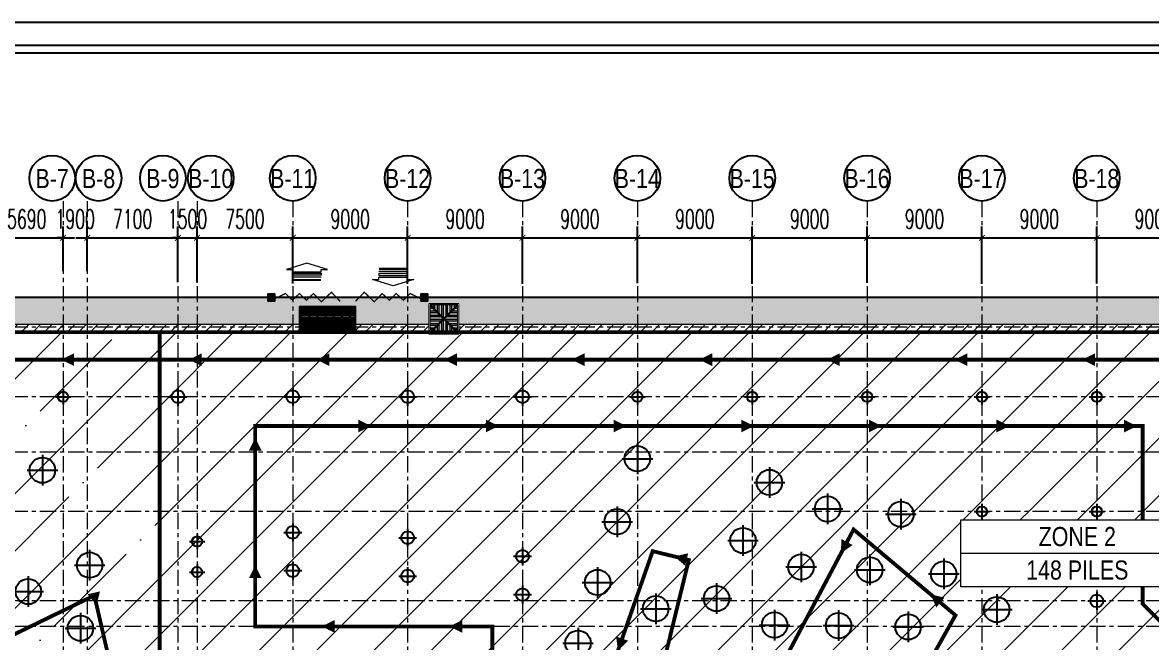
# Model space of a CAD drawing. Header units: millimetres. Extents: x -376071 to 28028791, y -269234 to 29325.
# Drawn here: x -34174 to 54275, y -19253 to 29325 of the extents above; entities that cross this region are included whole.
import ezdxf
from ezdxf.enums import TextEntityAlignment as Align

# ---------------------------------------------------------------- set-up
doc = ezdxf.new("R2010")
doc.units = ezdxf.units.MM
doc.header["$LTSCALE"] = 100
doc.set_wipeout_variables(frame=1)
for name, pattern in [('AUR_Centre', [22.5, 15, -2.5, 2.5, -2.5]), ('AUR_Grid Line', [22.225, 12.7, -3.175, 3.175, -3.175]), ('HIDDEN', [0.375, 0.25, -0.125])]:
    doc.linetypes.add(name, pattern=pattern)
doc.layers.add('0 T KY HIEU', color=255, linetype='Continuous', lineweight=9)
doc.layers.add('01. TEXT NOI DUNG', color=7, linetype='Continuous')
doc.styles.add('Arial 0.8', font='arial_0.ttf', dxfattribs={"width": 0.8, "height": 250})
doc.styles.add('DIM', font='vnsimli.shx', dxfattribs={"width": 0.6})
doc.linetypes.add('FENCELINE2', pattern='A,0.25,-0.1,[132,ltypeshp.shx,S=0.1,R=0,X=-0.1,Y=0],-0.1,1', length=1.45)
doc.dimstyles.new('1-100 (x6)', dxfattribs={"dimscale": 600, "dimtxt": 2.5, "dimasz": 0.75, "dimexe": 1.5, "dimexo": 1, "dimgap": 1.2, "dimtad": 1, "dimtoh": 1, "dimdec": 0, "dimzin": 0, "dimdsep": 46, "dimtxsty": 'DIM', "dimblk": 'ARCHTICK', "dimcen": 0.09, "dimdle": 1.5, "dimclrd": 8, "dimclre": 8, "dimclrt": 7, "dimadec": 0, "dimazin": 0, "dimtfac": 1, "dimtdec": 0, "dimtix": 1, "dimtofl": 0, "dimtmove": 0, "dimatfit": 3, "dimfxl": 6, "dimfxlon": 1, "dimtolj": 1, "dimtzin": 0, "dimarcsym": 0})
pattern_1 = [(90, (0, 0), (-375, 6e-14), []), (90, (-132.6, 132.6), (-375, 6e-14), [])]
pattern_2 = [(90, (0, 0), (-375, 6e-14), []), (90, (-132.6, 132.6), (-375, 6e-14), [])]
pattern_3 = [(0, (0, 0), (1e-13, 375), []), (0, (132.6, 132.6), (1e-13, 375), [])]

# ---------------------------------------------------------------- blocks, each defined once
blk = doc.blocks.new('_ArchTick')
at = {"color": 0, "linetype": 'ByBlock', "const_width": 0.15}
blk.add_lwpolyline([(-0.5, -0.5), (0.5, 0.5)], dxfattribs=at)
blk = doc.blocks.new('*D117')
at = {"color": 8, "lineweight": -2, "transparency": 16777216}
for p, q in [((48413, 96328), (48413, 99830)), ((54103, 96328), (54103, 99830)), ((47513, 98930), (55003, 98930))]:
    blk.add_line(p, q, dxfattribs=at)
at = {"layer": 'Defpoints', "color": 0, "lineweight": 0, "transparency": 16777216}
for p in [(54103, 98930), (48413, 95728), (54103, 95728)]:
    blk.add_point(p, dxfattribs=at)
at = {"color": 8, "lineweight": -2, "transparency": 16777216, "xscale": 450, "yscale": 450, "zscale": 450, "rotation": 180}
blk.add_blockref('_ArchTick', (48413, 98930), dxfattribs=at)
at = {"color": 8, "lineweight": -2, "transparency": 16777216, "xscale": 450, "yscale": 450, "zscale": 450}
blk.add_blockref('_ArchTick', (54103, 98930), dxfattribs=at)
at = {"color": 7, "transparency": 16777216, "insert": (51258, 100400), "char_height": 1500, "attachment_point": 5, "style": 'DIM'}
blk.add_mtext('\\A1;5690', dxfattribs=at)
blk = doc.blocks.new('*D118')
at = {"color": 8, "lineweight": -2, "transparency": 16777216}
for p, q in [((54103, 96328), (54103, 99830)), ((56003, 96328), (56003, 99830)), ((54103, 98930), (53653, 98930)), ((56003, 98930), (56453, 98930))]:
    blk.add_line(p, q, dxfattribs=at)
at = {"layer": 'Defpoints', "color": 0, "lineweight": 0, "transparency": 16777216}
for p in [(56003, 98930), (54103, 95728), (56003, 95728)]:
    blk.add_point(p, dxfattribs=at)
at = {"color": 8, "lineweight": -2, "transparency": 16777216, "xscale": 450, "yscale": 450, "zscale": 450}
blk.add_blockref('_ArchTick', (54103, 98930), dxfattribs=at)
at = {"color": 8, "lineweight": -2, "transparency": 16777216, "xscale": 450, "yscale": 450, "zscale": 450, "rotation": 180}
blk.add_blockref('_ArchTick', (56003, 98930), dxfattribs=at)
at = {"color": 7, "transparency": 16777216, "insert": (55053, 100400), "char_height": 1500, "attachment_point": 5, "style": 'DIM'}
blk.add_mtext('\\A1;1900', dxfattribs=at)
blk = doc.blocks.new('*D119')
at = {"color": 8, "lineweight": -2, "transparency": 16777216}
for p, q in [((56003, 96328), (56003, 99830)), ((63103, 95454), (63103, 99830)), ((55103, 98930), (64003, 98930))]:
    blk.add_line(p, q, dxfattribs=at)
at = {"layer": 'Defpoints', "color": 0, "lineweight": 0, "transparency": 16777216}
for p in [(63103, 98930), (56003, 95728), (63103, 94854)]:
    blk.add_point(p, dxfattribs=at)
at = {"color": 8, "lineweight": -2, "transparency": 16777216, "xscale": 450, "yscale": 450, "zscale": 450, "rotation": 180}
blk.add_blockref('_ArchTick', (56003, 98930), dxfattribs=at)
at = {"color": 8, "lineweight": -2, "transparency": 16777216, "xscale": 450, "yscale": 450, "zscale": 450}
blk.add_blockref('_ArchTick', (63103, 98930), dxfattribs=at)
at = {"color": 7, "transparency": 16777216, "insert": (59553, 100400), "char_height": 1500, "attachment_point": 5, "style": 'DIM'}
blk.add_mtext('\\A1;7100', dxfattribs=at)
blk = doc.blocks.new('*D120')
at = {"color": 8, "lineweight": -2, "transparency": 16777216}
for p, q in [((63103, 95454), (63103, 99830)), ((64604, 95418), (64604, 99830)), ((63103, 98930), (62653, 98930)), ((64604, 98930), (65054, 98930))]:
    blk.add_line(p, q, dxfattribs=at)
at = {"layer": 'Defpoints', "color": 0, "lineweight": 0, "transparency": 16777216}
for p in [(64604, 98930), (63103, 94854), (64604, 94818)]:
    blk.add_point(p, dxfattribs=at)
at = {"color": 8, "lineweight": -2, "transparency": 16777216, "xscale": 450, "yscale": 450, "zscale": 450}
blk.add_blockref('_ArchTick', (63103, 98930), dxfattribs=at)
at = {"color": 8, "lineweight": -2, "transparency": 16777216, "xscale": 450, "yscale": 450, "zscale": 450, "rotation": 180}
blk.add_blockref('_ArchTick', (64604, 98930), dxfattribs=at)
at = {"color": 7, "transparency": 16777216, "insert": (63853, 100400), "char_height": 1500, "attachment_point": 5, "style": 'DIM'}
blk.add_mtext('\\A1;1500', dxfattribs=at)
blk = doc.blocks.new('*D121')
at = {"color": 8, "lineweight": -2, "transparency": 16777216}
for p, q in [((64604, 95418), (64604, 99830)), ((72103, 95345), (72103, 99830)), ((63704, 98930), (73003, 98930))]:
    blk.add_line(p, q, dxfattribs=at)
at = {"layer": 'Defpoints', "color": 0, "lineweight": 0, "transparency": 16777216}
for p in [(72103, 98930), (64604, 94818), (72103, 94745)]:
    blk.add_point(p, dxfattribs=at)
at = {"color": 8, "lineweight": -2, "transparency": 16777216, "xscale": 450, "yscale": 450, "zscale": 450, "rotation": 180}
blk.add_blockref('_ArchTick', (64604, 98930), dxfattribs=at)
at = {"color": 8, "lineweight": -2, "transparency": 16777216, "xscale": 450, "yscale": 450, "zscale": 450}
blk.add_blockref('_ArchTick', (72103, 98930), dxfattribs=at)
at = {"color": 7, "transparency": 16777216, "insert": (68353, 100400), "char_height": 1500, "attachment_point": 5, "style": 'DIM'}
blk.add_mtext('\\A1;7500', dxfattribs=at)
blk = doc.blocks.new('*D122')
at = {"color": 8, "lineweight": -2, "transparency": 16777216}
for p, q in [((72103, 95345), (72103, 99830)), ((81103, 95330), (81103, 99830)), ((71203, 98930), (82003, 98930))]:
    blk.add_line(p, q, dxfattribs=at)
at = {"layer": 'Defpoints', "color": 0, "lineweight": 0, "transparency": 16777216}
for p in [(81103, 98930), (72103, 94745), (81103, 94012)]:
    blk.add_point(p, dxfattribs=at)
at = {"color": 8, "lineweight": -2, "transparency": 16777216, "xscale": 450, "yscale": 450, "zscale": 450, "rotation": 180}
blk.add_blockref('_ArchTick', (72103, 98930), dxfattribs=at)
at = {"color": 8, "lineweight": -2, "transparency": 16777216, "xscale": 450, "yscale": 450, "zscale": 450}
blk.add_blockref('_ArchTick', (81103, 98930), dxfattribs=at)
at = {"color": 7, "transparency": 16777216, "insert": (76603, 100400), "char_height": 1500, "attachment_point": 5, "style": 'DIM'}
blk.add_mtext('\\A1;9000', dxfattribs=at)
blk = doc.blocks.new('*D123')
at = {"color": 8, "lineweight": -2, "transparency": 16777216}
for p, q in [((81103, 95330), (81103, 99830)), ((90103, 95330), (90103, 99830)), ((80203, 98930), (91003, 98930))]:
    blk.add_line(p, q, dxfattribs=at)
at = {"layer": 'Defpoints', "color": 0, "lineweight": 0, "transparency": 16777216}
for p in [(90103, 98930), (81103, 94012), (90103, 94451)]:
    blk.add_point(p, dxfattribs=at)
at = {"color": 8, "lineweight": -2, "transparency": 16777216, "xscale": 450, "yscale": 450, "zscale": 450, "rotation": 180}
blk.add_blockref('_ArchTick', (81103, 98930), dxfattribs=at)
at = {"color": 8, "lineweight": -2, "transparency": 16777216, "xscale": 450, "yscale": 450, "zscale": 450}
blk.add_blockref('_ArchTick', (90103, 98930), dxfattribs=at)
at = {"color": 7, "transparency": 16777216, "insert": (85603, 100400), "char_height": 1500, "attachment_point": 5, "style": 'DIM'}
blk.add_mtext('\\A1;9000', dxfattribs=at)
blk = doc.blocks.new('*D124')
at = {"color": 8, "lineweight": -2, "transparency": 16777216}
for p, q in [((90103, 95330), (90103, 99830)), ((99103, 95380), (99103, 99830)), ((89203, 98930), (100003, 98930))]:
    blk.add_line(p, q, dxfattribs=at)
at = {"layer": 'Defpoints', "color": 0, "lineweight": 0, "transparency": 16777216}
for p in [(99103, 98930), (99103, 94780), (90103, 94451)]:
    blk.add_point(p, dxfattribs=at)
at = {"color": 8, "lineweight": -2, "transparency": 16777216, "xscale": 450, "yscale": 450, "zscale": 450, "rotation": 180}
blk.add_blockref('_ArchTick', (90103, 98930), dxfattribs=at)
at = {"color": 8, "lineweight": -2, "transparency": 16777216, "xscale": 450, "yscale": 450, "zscale": 450}
blk.add_blockref('_ArchTick', (99103, 98930), dxfattribs=at)
at = {"color": 7, "transparency": 16777216, "insert": (94603, 100400), "char_height": 1500, "attachment_point": 5, "style": 'DIM'}
blk.add_mtext('\\A1;9000', dxfattribs=at)
blk = doc.blocks.new('*D125')
at = {"color": 8, "lineweight": -2, "transparency": 16777216}
for p, q in [((99103, 95380), (99103, 99830)), ((108103, 95330), (108103, 99830)), ((98203, 98930), (109003, 98930))]:
    blk.add_line(p, q, dxfattribs=at)
at = {"layer": 'Defpoints', "color": 0, "lineweight": 0, "transparency": 16777216}
for p in [(108103, 98930), (99103, 94780), (108103, 94706)]:
    blk.add_point(p, dxfattribs=at)
at = {"color": 8, "lineweight": -2, "transparency": 16777216, "xscale": 450, "yscale": 450, "zscale": 450, "rotation": 180}
blk.add_blockref('_ArchTick', (99103, 98930), dxfattribs=at)
at = {"color": 8, "lineweight": -2, "transparency": 16777216, "xscale": 450, "yscale": 450, "zscale": 450}
blk.add_blockref('_ArchTick', (108103, 98930), dxfattribs=at)
at = {"color": 7, "transparency": 16777216, "insert": (103603, 100400), "char_height": 1500, "attachment_point": 5, "style": 'DIM'}
blk.add_mtext('\\A1;9000', dxfattribs=at)
blk = doc.blocks.new('*D126')
at = {"color": 8, "lineweight": -2, "transparency": 16777216}
for p, q in [((108103, 95330), (108103, 99830)), ((117103, 95416), (117103, 99830)), ((107203, 98930), (118003, 98930))]:
    blk.add_line(p, q, dxfattribs=at)
at = {"layer": 'Defpoints', "color": 0, "lineweight": 0, "transparency": 16777216}
for p in [(117103, 98930), (108103, 94706), (117103, 94816)]:
    blk.add_point(p, dxfattribs=at)
at = {"color": 8, "lineweight": -2, "transparency": 16777216, "xscale": 450, "yscale": 450, "zscale": 450, "rotation": 180}
blk.add_blockref('_ArchTick', (108103, 98930), dxfattribs=at)
at = {"color": 8, "lineweight": -2, "transparency": 16777216, "xscale": 450, "yscale": 450, "zscale": 450}
blk.add_blockref('_ArchTick', (117103, 98930), dxfattribs=at)
at = {"color": 7, "transparency": 16777216, "insert": (112603, 100400), "char_height": 1500, "attachment_point": 5, "style": 'DIM'}
blk.add_mtext('\\A1;9000', dxfattribs=at)
blk = doc.blocks.new('*D127')
at = {"color": 8, "lineweight": -2, "transparency": 16777216}
for p, q in [((117103, 95416), (117103, 99830)), ((126103, 95330), (126103, 99830)), ((116203, 98930), (127003, 98930))]:
    blk.add_line(p, q, dxfattribs=at)
at = {"layer": 'Defpoints', "color": 0, "lineweight": 0, "transparency": 16777216}
for p in [(126103, 98930), (117103, 94816), (126103, 94706)]:
    blk.add_point(p, dxfattribs=at)
at = {"color": 8, "lineweight": -2, "transparency": 16777216, "xscale": 450, "yscale": 450, "zscale": 450, "rotation": 180}
blk.add_blockref('_ArchTick', (117103, 98930), dxfattribs=at)
at = {"color": 8, "lineweight": -2, "transparency": 16777216, "xscale": 450, "yscale": 450, "zscale": 450}
blk.add_blockref('_ArchTick', (126103, 98930), dxfattribs=at)
at = {"color": 7, "transparency": 16777216, "insert": (121603, 100400), "char_height": 1500, "attachment_point": 5, "style": 'DIM'}
blk.add_mtext('\\A1;9000', dxfattribs=at)
blk = doc.blocks.new('*D128')
at = {"color": 8, "lineweight": -2, "transparency": 16777216}
for p, q in [((126103, 95330), (126103, 99830)), ((135103, 95343), (135103, 99830)), ((125203, 98930), (136003, 98930))]:
    blk.add_line(p, q, dxfattribs=at)
at = {"layer": 'Defpoints', "color": 0, "lineweight": 0, "transparency": 16777216}
for p in [(135103, 98930), (126103, 94706), (135103, 94743)]:
    blk.add_point(p, dxfattribs=at)
at = {"color": 8, "lineweight": -2, "transparency": 16777216, "xscale": 450, "yscale": 450, "zscale": 450, "rotation": 180}
blk.add_blockref('_ArchTick', (126103, 98930), dxfattribs=at)
at = {"color": 8, "lineweight": -2, "transparency": 16777216, "xscale": 450, "yscale": 450, "zscale": 450}
blk.add_blockref('_ArchTick', (135103, 98930), dxfattribs=at)
at = {"color": 7, "transparency": 16777216, "insert": (130603, 100400), "char_height": 1500, "attachment_point": 5, "style": 'DIM'}
blk.add_mtext('\\A1;9000', dxfattribs=at)
blk = doc.blocks.new('*D129')
at = {"color": 8, "lineweight": -2, "transparency": 16777216}
for p, q in [((135103, 95343), (135103, 99830)), ((144103, 95781), (144103, 99830)), ((134203, 98930), (145003, 98930))]:
    blk.add_line(p, q, dxfattribs=at)
at = {"layer": 'Defpoints', "color": 0, "lineweight": 0, "transparency": 16777216}
for p in [(144103, 98930), (135103, 94743), (144103, 95181)]:
    blk.add_point(p, dxfattribs=at)
at = {"color": 8, "lineweight": -2, "transparency": 16777216, "xscale": 450, "yscale": 450, "zscale": 450, "rotation": 180}
blk.add_blockref('_ArchTick', (135103, 98930), dxfattribs=at)
at = {"color": 8, "lineweight": -2, "transparency": 16777216, "xscale": 450, "yscale": 450, "zscale": 450}
blk.add_blockref('_ArchTick', (144103, 98930), dxfattribs=at)
at = {"color": 7, "transparency": 16777216, "insert": (139603, 100400), "char_height": 1500, "attachment_point": 5, "style": 'DIM'}
blk.add_mtext('\\A1;9000', dxfattribs=at)
blk = doc.blocks.new('Pile Round for 02 - MacroMonitored - Ø1000-545971-PILING LAYOUT PLAN')
at = {"color": 1}
for p, q in [((0, 700), (0, -700)), ((-700, 0), (700, 0))]:
    blk.add_line(p, q, dxfattribs=at)
at = {"color": 7}
blk.add_circle((0, 0), 500, dxfattribs=at)
blk.add_circle((0, 0), 500, dxfattribs=at)
blk.add_circle((0, 0), 500, dxfattribs=at)
blk = doc.blocks.new('Pile Round for 02 - MacroMonitored - Ø2000-545968-PILING LAYOUT PLAN')
at = {"color": 1}
for p, q in [((0, 1200), (0, -1200)), ((-1200, 0), (1200, 0))]:
    blk.add_line(p, q, dxfattribs=at)
at = {"color": 7}
blk.add_circle((0, 0), 1000, dxfattribs=at)
blk.add_circle((0, 0), 1000, dxfattribs=at)
blk.add_circle((0, 0), 1000, dxfattribs=at)
blk = doc.blocks.new('d800')
at = {"color": 1}
for p, q in [((-600, 0), (600, 0)), ((0, 600), (0, -600))]:
    blk.add_line(p, q, dxfattribs=at)
at = {"color": 7}
blk.add_circle((0, 0), 400, dxfattribs=at)
blk = doc.blocks.new('MB COC')
for p in [(54103, 86475), (99103, 86475), (108103, 86475), (117103, 86475), (126103, 86475), (135103, 86475), (126103, 77475), (135103, 77475), (64602, 75139), (64602, 72739)]:
    blk.add_blockref('d800', p)
at = {"lineweight": 9}
for name, p in [('Pile Round for 02 - MacroMonitored - Ø1000-545971-PILING LAYOUT PLAN', (63103, 86475)), ('Pile Round for 02 - MacroMonitored - Ø1000-545971-PILING LAYOUT PLAN', (72103, 86475)), ('Pile Round for 02 - MacroMonitored - Ø1000-545971-PILING LAYOUT PLAN', (81103, 86475)), ('Pile Round for 02 - MacroMonitored - Ø1000-545971-PILING LAYOUT PLAN', (90103, 86475)), ('Pile Round for 02 - MacroMonitored - Ø2000-545968-PILING LAYOUT PLAN', (99103, 81620)), ('Pile Round for 02 - MacroMonitored - Ø2000-545968-PILING LAYOUT PLAN', (52487, 80719)), ('Pile Round for 02 - MacroMonitored - Ø2000-545968-PILING LAYOUT PLAN', (109456, 79758)), ('Pile Round for 02 - MacroMonitored - Ø2000-545968-PILING LAYOUT PLAN', (114005, 77683)), ('Pile Round for 02 - MacroMonitored - Ø2000-545968-PILING LAYOUT PLAN', (97522, 76682)), ('Pile Round for 02 - MacroMonitored - Ø2000-545968-PILING LAYOUT PLAN', (119750, 77269)), ('Pile Round for 02 - MacroMonitored - Ø1000-545971-PILING LAYOUT PLAN', (72103, 75848)), ('Pile Round for 02 - MacroMonitored - Ø1000-545971-PILING LAYOUT PLAN', (81103, 75428)), ('Pile Round for 02 - MacroMonitored - Ø2000-545968-PILING LAYOUT PLAN', (107380, 75209)), ('Pile Round for 02 - MacroMonitored - Ø2000-545968-PILING LAYOUT PLAN', (56188, 73283)), ('Pile Round for 02 - MacroMonitored - Ø1000-545971-PILING LAYOUT PLAN', (90103, 73972)), ('Pile Round for 02 - MacroMonitored - Ø2000-545968-PILING LAYOUT PLAN', (111929, 73134)), ('Pile Round for 02 - MacroMonitored - Ø1000-545971-PILING LAYOUT PLAN', (72103, 72848)), ('Pile Round for 02 - MacroMonitored - Ø2000-545968-PILING LAYOUT PLAN', (117309, 72906)), ('Pile Round for 02 - MacroMonitored - Ø2000-545968-PILING LAYOUT PLAN', (123109, 72589)), ('Pile Round for 02 - MacroMonitored - Ø1000-545971-PILING LAYOUT PLAN', (81103, 72428)), ('Pile Round for 02 - MacroMonitored - Ø2000-545968-PILING LAYOUT PLAN', (95987, 71923)), ('Pile Round for 02 - MacroMonitored - Ø2000-545968-PILING LAYOUT PLAN', (51380, 71212)), ('Pile Round for 02 - MacroMonitored - Ø1000-545971-PILING LAYOUT PLAN', (90103, 70972)), ('Pile Round for 02 - MacroMonitored - Ø2000-545968-PILING LAYOUT PLAN', (105305, 70660)), ('Pile Round for 02 - MacroMonitored - Ø2000-545968-PILING LAYOUT PLAN', (100544, 69863)), ('Pile Round for 02 - MacroMonitored - Ø2000-545968-PILING LAYOUT PLAN', (127258, 69799)), ('Pile Round for 02 - MacroMonitored - Ø1000-545971-PILING LAYOUT PLAN', (135103, 70475)), ('Pile Round for 02 - MacroMonitored - Ø2000-545968-PILING LAYOUT PLAN', (55469, 68335)), ('Pile Round for 02 - MacroMonitored - Ø2000-545968-PILING LAYOUT PLAN', (109854, 68585)), ('Pile Round for 02 - MacroMonitored - Ø2000-545968-PILING LAYOUT PLAN', (114868, 68542)), ('Pile Round for 02 - MacroMonitored - Ø2000-545968-PILING LAYOUT PLAN', (120318, 68441)), ('Pile Round for 02 - MacroMonitored - Ø2000-545968-PILING LAYOUT PLAN', (94453, 67164))]:
    blk.add_blockref(name, p, dxfattribs=at)
blk = doc.blocks.new('MB TV')
at = {"lineweight": 0}
h = blk.add_hatch(dxfattribs=at)
h.set_pattern_fill('ANSI31', color=8, scale=200, style=0)
h.set_pattern_definition([(45, (156703.3, 86475), (-449.0128, 449.0128), [])])
h.paths.add_polyline_path([(99903, 91534), (165803, 91534), (165803, 92134), (36702, 92134), (36702, 91534), (91262, 91534)], flags=0)
at = {"color": 7, "lineweight": 5}
for points in [[(162399, -197), (166403, 3808), (166403, 46446), (166603, 46446), (166603, 77253), (166403, 77253), (166403, 92134), (36702, 92134), (36702, 92334), (-200, 92334), (-200, 86013), (-400, 86013), (-400, 69213), (-200, 69213), (-200, 21808), (28202, 21808), (28202, 21608), (52834, 21608), (55600, 18842), (55600, -197)], [(56400, 403), (56400, 19174), (53166, 22408), (400, 22408), (400, 91534), (165803, 91534), (165803, 4056), (162151, 403)]]:
    blk.add_lwpolyline(points, close=True, dxfattribs=at)
blk = doc.blocks.new('fsdfsdfsf')
at = {"linetype": 'Continuous', "ltscale": 10}
h = blk.add_hatch(dxfattribs=at)
h.set_pattern_fill('GRATE', color=8, scale=7000, style=0)
h.set_pattern_definition([(9e-14, (-556288.43, 1606329.62), (-3e-13, 218.75), []), (90, (-556288.4, 1606329.6), (-875, -1e-12), [])])
h.paths.add_polyline_path([(-345248, 915482), (-345248, 913041), (-339307, 913041), (-339307, 915482)])
at = {"color": 150}
for points in [[(-345277, 915511), (-345277, 913011), (-339277, 913011), (-339277, 915511)], [(-345248, 915482), (-345248, 913041), (-339307, 913041), (-339307, 915482)]]:
    blk.add_lwpolyline(points, close=True, dxfattribs=at)
blk = doc.blocks.new('T MUI TEN GATE')
at = {"layer": '0 T KY HIEU', "ltscale": 2000, "true_color": 0xff0505}
blk.add_hatch(color=1, dxfattribs=at).paths.add_polyline_path([(374812, 297915), (374812, 298224), (378999, 298224), (378999, 297915)])
at = {"layer": '0 T KY HIEU', "color": 1, "ltscale": 60, "true_color": 0xff0505}
blk.add_line((374812, 298517), (379013, 298517), dxfattribs=at)
at = {"layer": '0 T KY HIEU', "color": 1, "ltscale": 60, "true_color": 0xff0505, "const_width": 311}
blk.add_lwpolyline([(374812, 298925), (379010, 298925)], dxfattribs=at)
at = {"layer": '0 T KY HIEU', "color": 1, "ltscale": 2000, "true_color": 0xff0505}
for points in [[(373843, 297367), (376912, 296411), (379969, 297367), (378999, 297367), (378999, 297704), (374812, 297704), (374812, 297367), (373843, 297367)], [(374812, 297915), (374812, 298224), (378999, 298224), (378999, 297915), (374812, 297915)]]:
    blk.add_lwpolyline(points, dxfattribs=at)
blk = doc.blocks.new('T P BAO VE')
at = {"color": 7, "lineweight": 0}
blk.add_lwpolyline([(-1325, 425), (1325, 425), (1325, 3075), (-1325, 3075)], close=True, dxfattribs=at)
at = {"lineweight": 0}
blk.add_wipeout([(-1325, 425), (1325, 425), (1325, 3075), (-1325, 3075)], dxfattribs=at)
h = blk.add_hatch(dxfattribs=at)
h.set_pattern_fill('STEEL', color=8, scale=3000, angle=315, style=0)
h.set_pattern_definition([(0, (0, 0), (1e-13, 375), []), (0, (132.6, 132.6), (1e-13, 375), [])])
h.paths.add_polyline_path([(71, 1750), (1250, 571), (1250, 2929)])
h.paths.add_polyline_path([(-1250, 2929), (-1250, 571), (-71, 1750)])
h = blk.add_hatch(color=4, dxfattribs=at)
h.set_gradient(color1=(153, 0, 0), one_color=1, tint=1, name='CURVED')
h.paths.add_polyline_path([(-1250, 2929), (-1250, 571), (-71, 1750)])
h = blk.add_hatch(dxfattribs=at)
h.set_pattern_fill('STEEL', color=8, scale=3000, angle=315, style=0)
h.set_pattern_definition(pattern_3)
h.paths.add_polyline_path([(71, 1750), (1250, 571), (1250, 2929)])
h.paths.add_polyline_path([(-1250, 2929), (-1250, 571), (-71, 1750)])
h = blk.add_hatch(dxfattribs=at)
h.set_pattern_fill('STEEL', color=8, scale=3000, angle=315, style=0)
h.set_pattern_definition(pattern_3)
h.paths.add_polyline_path([(71, 1750), (1250, 571), (1250, 2929)])
h.paths.add_polyline_path([(-1250, 2929), (-1250, 571), (-71, 1750)])
h = blk.add_hatch(dxfattribs=at)
h.set_pattern_fill('STEEL', color=8, scale=3000, angle=45, style=0)
h.set_pattern_definition(pattern_1)
h.paths.add_polyline_path([(0, 1821), (1179, 3000), (-1179, 3000)])
h = blk.add_hatch(color=4, dxfattribs=at)
h.set_gradient(color1=(153, 0, 0), one_color=1, tint=1, name='CURVED')
h.paths.add_polyline_path([(1179, 3000), (-1179, 3000), (0, 1821)])
h = blk.add_hatch(dxfattribs=at)
h.set_pattern_fill('STEEL', color=8, scale=3000, angle=45, style=0)
h.set_pattern_definition(pattern_2)
h.paths.add_polyline_path([(0, 1821), (1179, 3000), (-1179, 3000)])
h = blk.add_hatch(dxfattribs=at)
h.set_pattern_fill('STEEL', color=8, scale=3000, angle=45, style=0)
h.set_pattern_definition(pattern_2)
h.paths.add_polyline_path([(0, 1821), (1179, 3000), (-1179, 3000)])
h = blk.add_hatch(color=4, dxfattribs=at)
h.set_gradient(color1=(153, 0, 0), one_color=1, tint=1, name='CURVED')
h.paths.add_polyline_path([(1250, 2929), (71, 1750), (1250, 571)])
h = blk.add_hatch(dxfattribs=at)
h.set_pattern_fill('STEEL', color=8, scale=3000, angle=45, style=0)
h.set_pattern_definition(pattern_1)
h.paths.add_polyline_path([(-1179, 500), (1179, 500), (0, 1679)])
h = blk.add_hatch(color=4, dxfattribs=at)
h.set_gradient(color1=(153, 0, 0), one_color=1, tint=1, name='CURVED')
h.paths.add_polyline_path([(0, 1679), (-1179, 500), (1179, 500)])
h = blk.add_hatch(dxfattribs=at)
h.set_pattern_fill('STEEL', color=8, scale=3000, angle=45, style=0)
h.set_pattern_definition(pattern_2)
h.paths.add_polyline_path([(-1179, 500), (1179, 500), (0, 1679)])
h = blk.add_hatch(dxfattribs=at)
h.set_pattern_fill('STEEL', color=8, scale=3000, angle=45, style=0)
h.set_pattern_definition(pattern_2)
h.paths.add_polyline_path([(-1179, 500), (1179, 500), (0, 1679)])
at = {"color": 7, "lineweight": 0}
for p, q in [((1179, 3000), (-1250, 571)), ((1179, 3000), (-1250, 571)), ((1179, 3000), (-1250, 571)), ((-1250, 2929), (1179, 500)), ((-1250, 2929), (1179, 500)), ((-1250, 2929), (1179, 500)), ((-1179, 3000), (1250, 571)), ((-1179, 3000), (1250, 571)), ((-1179, 3000), (1250, 571)), ((1250, 2929), (-1179, 500)), ((1250, 2929), (-1179, 500)), ((1250, 2929), (-1179, 500))]:
    blk.add_line(p, q, dxfattribs=at)
at = {"color": 8, "lineweight": 0}
for p, q in [((-71, 1750), (71, 1750)), ((-71, 1750), (71, 1750)), ((-71, 1750), (71, 1750)), ((0, 1821), (0, 1679)), ((0, 1821), (0, 1679)), ((0, 1821), (0, 1679))]:
    blk.add_line(p, q, dxfattribs=at)
at = {"color": 7, "lineweight": 0}
blk.add_lwpolyline([(-1250, 500), (1250, 500), (1250, 3000), (-1250, 3000)], close=True, dxfattribs=at)
blk.add_lwpolyline([(-1250, 500), (1250, 500), (1250, 3000), (-1250, 3000)], close=True, dxfattribs=at)
blk.add_lwpolyline([(-1250, 500), (1250, 500), (1250, 3000), (-1250, 3000)], close=True, dxfattribs=at)
blk = doc.blocks.new('Cong ra vao')
at = {"linetype": 'Continuous', "true_color": 0xff0505}
for points in [[(29059, -31148), (28521, -31148), (28521, -31686), (29059, -31686)], [(41060, -31148), (40521, -31148), (40521, -31686), (41060, -31686)]]:
    blk.add_hatch(color=1, dxfattribs=at).paths.add_polyline_path(points)
at = {"color": 1, "linetype": 'Continuous', "true_color": 0xff0505, "const_width": 100, "elevation": 0}
for points in [[(29059, -31516), (29904, -31104), (30452, -31629), (31000, -31104), (31548, -31629), (32096, -31104), (32718, -31754), (33502, -31003), (34184, -31716), (34184, -31716), (34184, -31716), (34184, -31716), (34184, -31716)], [(40521, -31516), (39677, -31104), (39128, -31629), (38580, -31104), (38032, -31629), (37484, -31104), (36862, -31754), (36078, -31003), (35396, -31716), (35396, -31716), (35396, -31716), (35396, -31716), (35396, -31716)]]:
    blk.add_lwpolyline(points, dxfattribs=at)
at = {"color": 1, "linetype": 'Continuous', "true_color": 0xff0505, "elevation": 0}
for points in [[(29059, -31148), (28521, -31148), (28521, -31686), (29059, -31686)], [(28521, -31686), (29059, -31686), (29059, -31148), (28521, -31148)], [(41060, -31148), (40521, -31148), (40521, -31686), (41060, -31686)], [(40521, -31686), (41060, -31686), (41060, -31148), (40521, -31148)]]:
    blk.add_lwpolyline(points, close=True, dxfattribs=at)
at = {"yscale": 0.527888848040613, "zscale": 0.527888848040613}
for p, xscale, rotation in [((230556, 127757), 0.527888848040613, 180.0000000000003), ((237300, -186971), -0.527888848040613, 359.9999999999997)]:
    blk.add_blockref('T MUI TEN GATE', p, dxfattribs=dict(at, xscale=xscale, rotation=rotation))
at = {"color": 7, "xscale": 0.7333333226576169, "yscale": 0.7333333226576169, "zscale": 0.7333333226576169, "rotation": 180.0000000000017}
blk.add_blockref('fsdfsdfsf', (-217803, 637393, 0), dxfattribs=at)
at = {"xscale": 0.8819090608653201, "yscale": 0.8819090608653201, "zscale": 0.8819090608653201, "rotation": 270}
blk.add_blockref('T P BAO VE', (40772, -33086, 0), dxfattribs=at)
blk = doc.blocks.new('cong hang rao')
at = {"color": 5, "linetype": 'FENCELINE2', "ltscale": 50}
blk.add_lwpolyline([(168606, 94253), (-2398, 94253), (-2398, 19604), (53600, 19608), (53602, -2400), (168606, -2400)], close=True, dxfattribs=at)
blk.add_blockref('Cong ra vao', (41628, 125670, 0))
blk = doc.blocks.new('*U27')
at = {"color": 6}
blk.add_lwpolyline([(0, 0, 1000, 0, 0), (1000, 0, 0, 0, 0)], format="xyseb", dxfattribs=at)
blk = doc.blocks.new('*U28')
at = {"color": 0, "linetype": 'ByBlock', "lineweight": -2, "transparency": 16777216, "rotation": 180}
for p in [(-30141, 2907), (-20141, 2907), (-10141, 2907), (-141, 2907), (9859, 2907), (19859, 2907), (29859, 2907), (39859, 2907), (49859, 2907)]:
    blk.add_blockref('*U27', p, dxfattribs=at)
blk = doc.blocks.new('*U29')
at = {"color": 3}
blk.add_lwpolyline([(0, 0, 1000, 0, 0), (1000, 0, 0, 0, 0)], format="xyseb", dxfattribs=at)
blk = doc.blocks.new('*U30')
at = {"color": 0, "linetype": 'ByBlock', "lineweight": -2, "transparency": 16777216}
for p in [(-7865, -2293), (2135, -2293), (12135, -2293), (22135, -2293), (32135, -2293), (42135, -2293), (52135, -2293)]:
    blk.add_blockref('*U29', p, dxfattribs=at)
for p, rotation in [((-15943, -4215), 89.99999999999966), ((53593, -10836), 269.9999999999999), ((30420, -11382), 242.1244644363993), ((17860, -12753), 166.2405617136622), ((-15943, -14215), 89.99999999999966), ((37740, -16129), 139.9085939566456), ((-9729, -18000), 180), ((271, -18000), 180), ((12804, -18952), 250.7530689127326)]:
    blk.add_blockref('*U29', p, dxfattribs=dict(at, rotation=rotation))
blk = doc.blocks.new('*U31')
at = {"color": 1}
blk.add_lwpolyline([(932, 0, 1000, 0, 0), (-68, 0, 0, 0, 0)], format="xyseb", dxfattribs=at)
blk = doc.blocks.new('*U32')
at = {"color": 0, "linetype": 'ByBlock', "lineweight": -2, "transparency": 16777216, "rotation": 102.9990353126928}
blk.add_blockref('*U31', (-28389, -16276), dxfattribs=at)
blk = doc.blocks.new('Tag')
at = {"lineweight": 0, "ltscale": 2000}
blk.add_wipeout([(-2500, 4200), (12100, 4200), (12100, 0), (-2500, 0)], dxfattribs=at)
blk.add_line((-2500, 2100), (12100, 2100), dxfattribs=at)
blk.add_line((-2500, 2100), (12100, 2100), dxfattribs=at)
blk.add_line((-2500, 2100), (12100, 2100), dxfattribs=at)
blk.add_lwpolyline([(-2500, 4200), (12100, 4200), (12100, 0), (-2500, 0)], close=True, dxfattribs=at)
at = {"ltscale": 2000, "style": 'Arial 0.8', "width": 0.8}
for tag, p in [('TENCAUKIEN', (4800, 3150)), ('SOHIEU', (4800, 1050))]:
    blk.add_attdef(tag, text='', height=1200, dxfattribs=at).set_placement(p, align=Align.MIDDLE_CENTER)
blk = doc.blocks.new('Khung A3 COR3')
at = {"ltscale": 2000}
for points in [[(420, 0), (420, 297), (0, 297), (0, 0)], [(417, 3), (417, 294), (3, 294), (3, 3)], [(365, 4), (365, 293), (4, 293), (4, 4)]]:
    blk.add_lwpolyline(points, close=True, dxfattribs=at)
at = {"style": 'Arial 0.8', "width": 0.8}
blk.add_attdef('TENBANVE_001', (387.9, 33.5), '', height=2.5, dxfattribs=at)
blk.add_attdef('SOHIEU', text='', height=2.5, dxfattribs=at).set_placement((391, 7.25), align=Align.MIDDLE_CENTER)
blk = doc.blocks.new('GRID')
at = {"color": 8, "linetype": 'AUR_Grid Line', "lineweight": 0}
for p, q in [((54103.3, 101816.4), (54103.3, -11839.9)), ((56003.3, 101816.4), (56003.3, -11839.9)), ((63103.3, 101816.4), (63103.3, -11839.9)), ((64603.6, 101816.4), (64603.6, -11839.9)), ((72103.3, 101816.4), (72103.3, -11839.9)), ((81103.3, 101816.4), (81103.3, -11839.9)), ((90103.3, 101816.4), (90103.3, -11839.9)), ((99103.3, 101816.4), (99103.3, -11839.9)), ((108103.3, 101816.4), (108103.3, -11839.9)), ((117103.3, 101816.4), (117103.3, -11839.9)), ((126103.3, 101816.4), (126103.3, -11839.9)), ((135103.3, 101816.4), (135103.3, -11839.9)), ((175793.1, 91938), (-10486.6, 91938)), ((175793.1, 86475), (-10486.6, 86475)), ((175792.1, 82125.2), (-10487.6, 82125.2)), ((175793.1, 77475), (-10486.6, 77475)), ((175793.1, 70475), (-10486.6, 70475)), ((175793.1, 68475), (-10486.6, 68475))]:
    blk.add_line(p, q, dxfattribs=at)
at = {"color": 7}
for centre in [(53253.5, 103604.8), (56891.1, 103604.8), (61926.6, 103604.8), (65680.3, 103604.8), (72103.3, 103604.8), (81103.3, 103604.8), (90103.3, 103604.8), (99103.3, 103604.8), (108103.3, 103604.8), (117103.3, 103604.8), (126103.3, 103604.8), (135103.3, 103604.8)]:
    blk.add_circle(centre, 1788.4, dxfattribs=at)
at = {"layer": '01. TEXT NOI DUNG', "color": 7, "char_height": 1500, "attachment_point": 2, "line_spacing_factor": 0.968573, "style": 'Arial 0.8'}
for s, insert, width in [('B-7', (53247.3, 104328.5), 3132), ('B-8', (56884.9, 104328.5), 3132), ('B-9', (61920.5, 104328.5), 3132), ('B-10', (65674.2, 104328.5), 4248), ('B-11', (72097.2, 104328.5), 4248), ('B-12', (81097.2, 104328.5), 4248), ('B-13', (90097.2, 104328.5), 4248), ('B-14', (99097.2, 104328.5), 4248), ('B-15', (108097.2, 104328.5), 4248), ('B-16', (117097.2, 104328.5), 4248), ('B-17', (126097.2, 104328.5), 4248), ('B-18', (135097.2, 104328.5), 4248)]:
    blk.add_mtext(s, dxfattribs=dict(at, insert=insert, width=width))
for base, p1, p2, picture, middle in [((54103.3, 98930), (48413.3, 95728.1), (54103.3, 95728.1), '*D117', (51258.3, 100400)), ((56003.3, 98930), (54103.3, 95728.1), (56003.3, 95728.1), '*D118', (55053.3, 100400)), ((63103.3, 98930), (56003.3, 95728.1), (63103.3, 94854.4), '*D119', (59553.3, 100400)), ((64603.6, 98930), (63103.3, 94854.4), (64603.6, 94817.8), '*D120', (63853.5, 100400)), ((72103.3, 98930), (64603.6, 94817.8), (72103.3, 94744.6), '*D121', (68353.5, 100400)), ((81103.3, 98930), (72103.3, 94744.6), (81103.3, 94012.1), '*D122', (76603.3, 100400)), ((90103.3, 98930), (81103.3, 94012.1), (90103.3, 94451.3), '*D123', (85603.3, 100400)), ((99103.3, 98930), (90103.3, 94451.3), (99103.3, 94780.5), '*D124', (94603.3, 100400)), ((108103.3, 98930), (99103.3, 94780.5), (108103.3, 94706.2), '*D125', (103603.3, 100400)), ((117103.3, 98930), (108103.3, 94706.2), (117103.3, 94815.9), '*D126', (112603.3, 100400)), ((126103.3, 98930), (117103.3, 94815.9), (126103.3, 94706), '*D127', (121603.3, 100400)), ((135103.3, 98930), (126103.3, 94706), (135103.3, 94742.5), '*D128', (130603.3, 100400)), ((144103.3, 98930), (135103.3, 94742.5), (144103.3, 95181.5), '*D129', (139603.3, 100400))]:
    dim = blk.add_linear_dim(base=base, p1=p1, p2=p2, dimstyle='1-100 (x6)', override={"dimtmove": 1})
    dim.commit()
    dim.dimension.update_dxf_attribs({"geometry": picture, "text_midpoint": middle})

msp = doc.modelspace()

# ---------------------------------------------------------------- hatches: boundary and pattern name
h = msp.add_hatch()
h.set_pattern_fill('AR-HBONE', color=8, scale=10)
h.set_pattern_definition([(45, (-171672.8, 199586.2), (1e-13, 1436.841), [3048, -1016]), (135, (-170954.4, 200304.7), (1e-13, 1436.841), [3048, -1016])])
h.paths.add_polyline_path([(77292.8, -86671.5), (81296.9, -82667.4), (81296.9, -40028.9), (81496.9, -40028.9), (81496.9, -9221.5), (81296.9, -9221.5), (81296.9, 5659.3), (-48404.8, 5659.3), (-48404.8, 5859.3), (-85306.4, 5859.3), (-85306.4, -461.5), (-85506.4, -461.5), (-85506.4, -17261.5), (-85306.4, -17261.5), (-85306.4, -64667), (-56904.5, -64667), (-56904.5, -64867), (-32272.1, -64867), (-29506.4, -67632.7), (-29506.4, -86671.5)], flags=16)
h.paths.add_polyline_path([(83499.1, 7778.5), (-87504.8, 7778.5), (-87504.8, -66871.2), (-31506.5, -66866.7), (-31504.1, -88875.2), (83499.1, -88875.2)])

# ---------------------------------------------------------------- block references
for name in ['GRID', 'MB TV']:
    msp.add_blockref(name, (-85106.4, -86475))
at = {"color": 0}
msp.add_blockref('MB COC', (-85106.4, -86475), dxfattribs=at)

# ---------------------------------------------------------------- next in the draw order: block references
at = {"linetype": 'Continuous'}
msp.add_blockref('cong hang rao', (-85106.4, -86475), dxfattribs=at)

# ---------------------------------------------------------------- next in the draw order: hatches: boundary and pattern name
at = {"lineweight": 0, "transparency": 33554559}
h = msp.add_hatch(dxfattribs=at)
h.set_pattern_fill('ANSI35', color=1, scale=1000)
h.set_pattern_definition([(45, (71597, 0), (-4490.13, 4490.13), []), (45, (76087, 0), (-4490.13, 4490.13), [7937.5, -1587.5, 0, -1587.5])])
h.paths.add_polyline_path([(-23428.6, 5059.3), (-84706.4, 5059.3), (-84706.4, -64067), (-31940.7, -64067), (-28706.4, -67301.3), (-28706.4, -86071.5), (48125.9, -86071.5), (48125.9, -60974.3), (27160.3, -36000), (13996.9, -49748.8), (-23428.6, -23038.4)])
h = msp.add_hatch(dxfattribs=at)
h.set_pattern_fill('ANSI31', color=3, scale=1000)
h.set_pattern_definition([(45, (71597, 0), (-2245.064, 2245.064), [])])
h.paths.add_polyline_path([(48125.9, -86071.5), (48125.9, -60974.3), (27160.3, -36000), (13996.9, -49748.8), (-23428.6, -23038.4), (-23428.6, 5059.3), (80696.9, 5059.3), (80696.9, -82418.8), (77044.2, -86071.5)])

# ---------------------------------------------------------------- next in the draw order: linework, layer by layer
at = {"const_width": 300}
for points in [[(-23428.6, 5059.3), (-84706.4, 5059.3), (-84706.4, -64067), (-31940.7, -64067), (-28706.4, -67301.3), (-28706.4, -86071.5), (48125.9, -86071.5), (48125.9, -60974.3), (27160.3, -36000), (13996.9, -49748.8), (-23428.6, -23038.4)], [(48125.9, -86071.5), (48125.9, -60974.3), (27160.3, -36000), (13996.9, -49748.8), (-23428.6, -23038.4), (-23428.6, 5059.3), (80696.9, 5059.3), (80696.9, -82418.8), (77044.2, -86071.5)]]:
    msp.add_lwpolyline(points, close=True, dxfattribs=at)
at = {"color": 6, "linetype": 'HIDDEN', "ltscale": 100, "const_width": 300}
msp.add_lwpolyline([(-26362.2, -84516.6), (78036.5, -84516.6), (78036.5, 2907.1), (-82484.5, 2907.1), (-82484.5, -61588.2), (-27199.5, -61588.2), (-27199.5, -82020.6), (-27199.5, -82020.6)], dxfattribs=at)
at = {"color": 3, "linetype": 'AUR_Centre', "ltscale": 2, "const_width": 300}
for points in [[(2631.8, -27000), (2631.8, -18000), (-15943.3, -18000), (-15943.3, -2293.4), (53592.8, -2293.4), (53592.8, -16223.1), (68385.6, -31112.1)], [(29523.7, -33832.9), (38924.3, -17125.6), (30937.9, -10402.6), (21218.2, -28779)], [(14927, -25451.4), (18026.5, -12793.6), (15196.3, -12100.6), (8436.1, -31462.1)]]:
    msp.add_lwpolyline(points, dxfattribs=at)
at = {"color": 1, "const_width": 300}
msp.add_lwpolyline([(-49644.9, -25815.7), (-28551.6, -15573.3), (-26705.4, -23570.9), (-42188.6, -33474.7)], dxfattribs=at)

# ---------------------------------------------------------------- next in the draw order: block references
at = {"color": 6}
msp.add_blockref('*U28', (0, 0), dxfattribs=at)
for name in ['*U32', '*U30']:
    msp.add_blockref(name, (0, 0))

# ---------------------------------------------------------------- next in the draw order: block references
at = {"xscale": 1.25, "yscale": 1.25, "zscale": 1.25}
msp.add_blockref('Tag', (42467.5, -14892.1), dxfattribs=at).add_auto_attribs({'SOHIEU': '148 PILES', 'TENCAUKIEN': 'ZONE 2'})

# ---------------------------------------------------------------- next in the draw order: block references
at = {"xscale": 600, "yscale": 600, "zscale": 600}
msp.add_blockref('Khung A3 COR3', (-113282, -148875.2, -3.5), dxfattribs=at)

doc.saveas('drawing.dxf')
